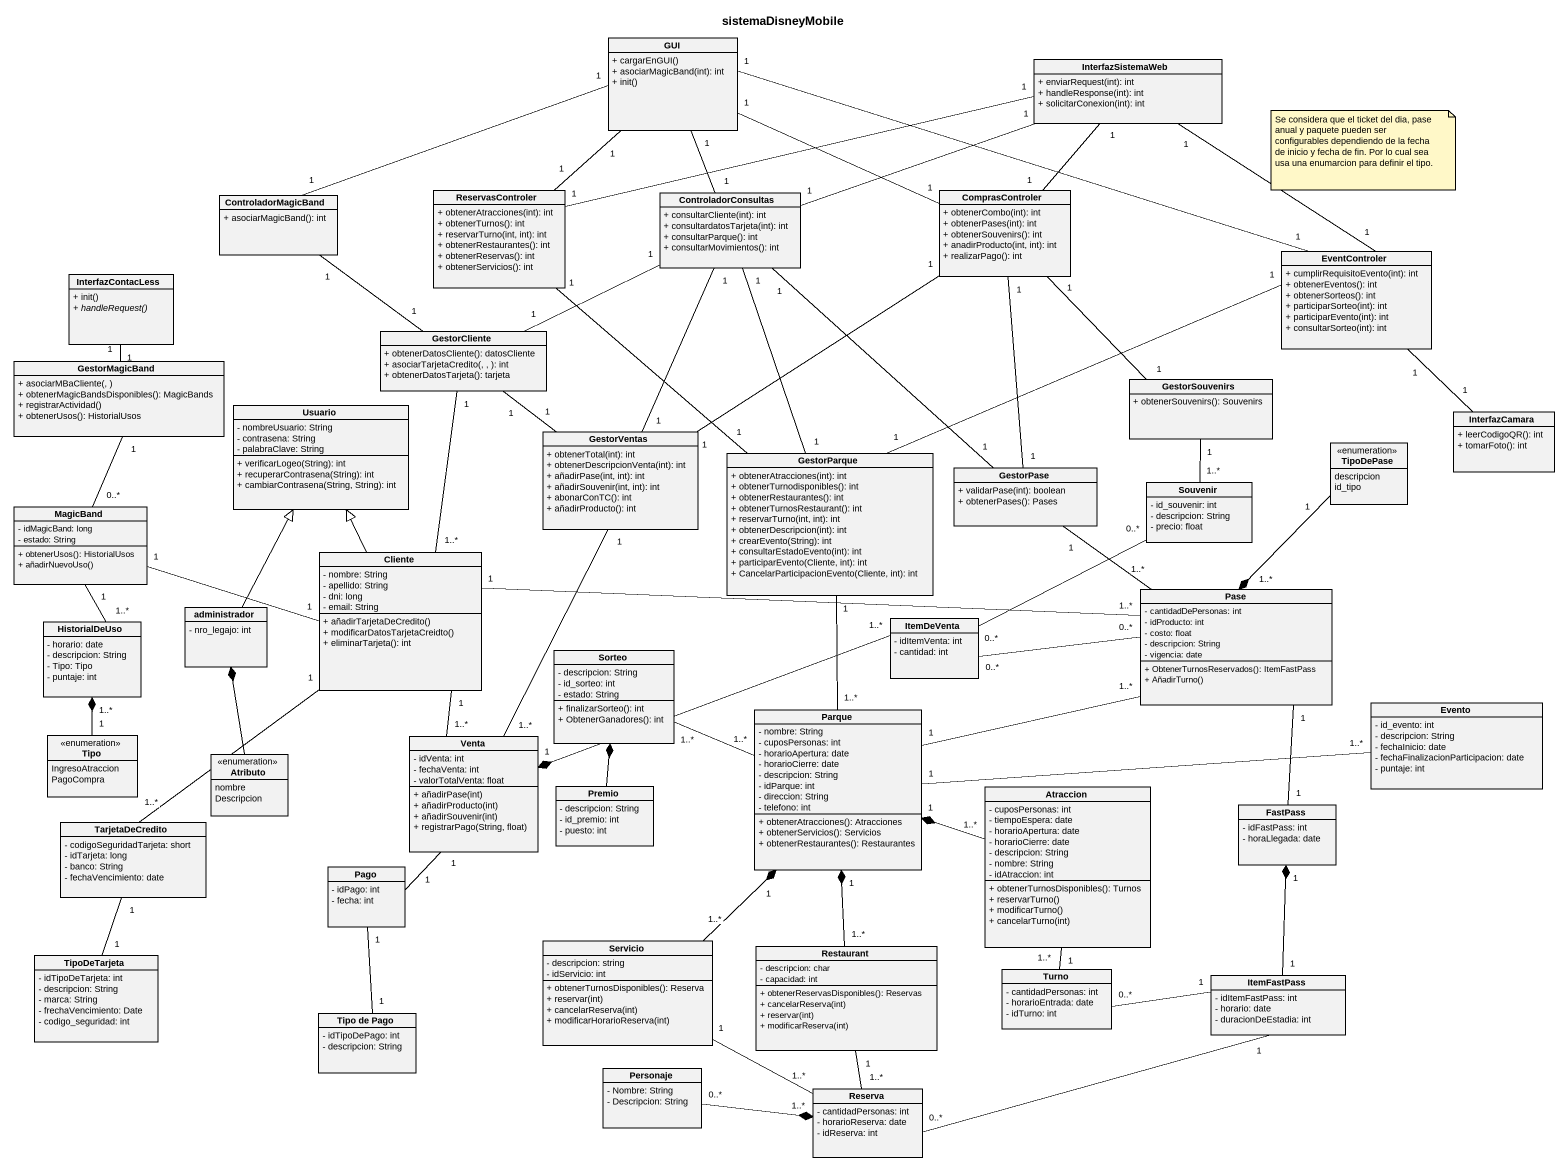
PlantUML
@startuml
title sistemaDisneyMobile
hide circle
hide empty members
skinparam classAttributeIconSize 0
class GUI {
  + cargarEnGUI()
  + asociarMagicBand(int): int
  + init()
}
class InterfazSistemaWeb {
  + enviarRequest(int): int
  + handleResponse(int): int
  + solicitarConexion(int): int
}
class ControladorMagicBand {
  + asociarMagicBand(): int
}
class ReservasControler {
  + obtenerAtracciones(int): int
  + obtenerTurnos(): int
  + reservarTurno(int, int): int
  + obtenerRestaurantes(): int
  + obtenerReservas(): int
  + obtenerServicios(): int
}
class ControladorConsultas {
  + consultarCliente(int): int
  + consultardatosTarjeta(int): int
  + consultarParque(): int
  + consultarMovimientos(): int
}
class ComprasControler {
  + obtenerCombo(int): int
  + obtenerPases(int): int
  + obtenerSouvenirs(): int
  + anadirProducto(int, int): int
  + realizarPago(): int
}
class InterfazContacLess {
  + init()
  {abstract} + handleRequest()
}
class EventControler {
  + cumplirRequisitoEvento(int): int
  + obtenerEventos(): int
  + obtenerSorteos(): int
  + participarSorteo(int): int
  + participarEvento(int): int
  + consultarSorteo(int): int
}
class GestorCliente {
  + obtenerDatosCliente(): datosCliente
  + asociarTarjetaCredito(, , ): int
  + obtenerDatosTarjeta(): tarjeta
}
class GestorMagicBand {
  + asociarMBaCliente(, )
  + obtenerMagicBandsDisponibles(): MagicBands
  + registrarActividad()
  + obtenerUsos(): HistorialUsos
}
class GestorSouvenirs {
  + obtenerSouvenirs(): Souvenirs
}
class Usuario {
  - nombreUsuario: String
  - contrasena: String
  - palabraClave: String
  + verificarLogeo(String): int
  + recuperarContrasena(String): int
  + cambiarContrasena(String, String): int
}
class GestorVentas {
  + obtenerTotal(int): int
  + obtenerDescripcionVenta(int): int
  + añadirPase(int, int): int
  + añadirSouvenir(int, int): int
  + abonarConTC(): int
  + añadirProducto(): int
}
class InterfazCamara {
  + leerCodigoQR(): int
  + tomarFoto(): int
}
class GestorParque {
  + obtenerAtracciones(int): int
  + obtenerTurnodisponibles(): int
  + obtenerRestaurantes(): int
  + obtenerTurnosRestaurant(): int
  + reservarTurno(int, int): int
  + obtenerDescripcion(int): int
  + crearEvento(String): int
  + consultarEstadoEvento(int): int
  + participarEvento(Cliente, int): int
  + CancelarParticipacionEvento(Cliente, int): int
}
class GestorPase {
  + validarPase(int): boolean
  + obtenerPases(): Pases
}
enum TipoDePase {
  descripcion
  id_tipo
}
class MagicBand {
  - idMagicBand: long
  - estado: String
  + obtenerUsos(): HistorialUsos
  + añadirNuevoUso()
}
class Souvenir {
  - id_souvenir: int
  - descripcion: String
  - precio: float
}
class Cliente {
  - nombre: String
  - apellido: String
  - dni: long
  - email: String
  + añadirTarjetaDeCredito()
  + modificarDatosTarjetaCreidto()
  + eliminarTarjeta(): int
}
class HistorialDeUso {
  - horario: date
  - descripcion: String
  - Tipo: Tipo
  - puntaje: int
}
class administrador {
  - nro_legajo: int
}
class ItemDeVenta {
  - idItemVenta: int
  - cantidad: int
}
class Pase {
  - cantidadDePersonas: int
  - idProducto: int
  - costo: float
  - descripcion: String
  - vigencia: date
  + ObtenerTurnosReservados(): ItemFastPass
  + AñadirTurno()
}
class Sorteo {
  - descripcion: String
  - id_sorteo: int
  - estado: String
  + finalizarSorteo(): int
  + ObtenerGanadores(): int
}
class Evento {
  - id_evento: int
  - descripcion: String
  - fechaInicio: date
  - fechaFinalizacionParticipacion: date
  - puntaje: int
}
enum Tipo {
  IngresoAtraccion
  PagoCompra
}
class Venta {
  - idVenta: int
  - fechaVenta: int
  - valorTotalVenta: float
  + añadirPase(int)
  + añadirProducto(int)
  + añadirSouvenir(int)
  + registrarPago(String, float)
}
class Parque {
  - nombre: String
  - cuposPersonas: int
  - horarioApertura: date
  - horarioCierre: date
  - descripcion: String
  - idParque: int
  - direccion: String
  - telefono: int
  + obtenerAtracciones(): Atracciones
  + obtenerServicios(): Servicios
  + obtenerRestaurantes(): Restaurantes
}
enum Atributo {
  nombre
  Descripcion
}
class Premio {
  - descripcion: String
  - id_premio: int
  - puesto: int
}
class Atraccion {
  - cuposPersonas: int
  - tiempoEspera: date
  - horarioApertura: date
  - horarioCierre: date
  - descripcion: String
  - nombre: String
  - idAtraccion: int
  + obtenerTurnosDisponibles(): Turnos
  + reservarTurno()
  + modificarTurno()
  + cancelarTurno(int)
}
class FastPass {
  - idFastPass: int
  - horaLlegada: date
}
class TarjetaDeCredito {
  - codigoSeguridadTarjeta: short
  - idTarjeta: long
  - banco: String
  - fechaVencimiento: date
}
class Pago {
  - idPago: int
  - fecha: int
}
class TipoDeTarjeta {
  - idTipoDeTarjeta: int
  - descripcion: String
  - marca: String
  - frechaVencimiento: Date
  - codigo_seguridad: int
}
class Servicio {
  - descripcion: string
  - idServicio: int
  + obtenerTurnosDisponibles(): Reserva
  + reservar(int)
  + cancelarReserva(int)
  + modificarHorarioReserva(int)
}
class Restaurant {
  - descripcion: char
  - capacidad: int
  + obtenerReservasDisponibles(): Reservas
  + cancelarReserva(int)
  + reservar(int)
  + modificarReserva(int)
}
class Turno {
  - cantidadPersonas: int
  - horarioEntrada: date
  - idTurno: int
}
class ItemFastPass {
  - idItemFastPass: int
  - horario: date
  - duracionDeEstadia: int
}
class "Tipo de Pago" as Tipo_de_Pago {
  - idTipoDePago: int
  - descripcion: String
}
class Personaje {
  - Nombre: String
  - Descripcion: String
}
class Reserva {
  - cantidadPersonas: int
  - horarioReserva: date
  - idReserva: int
}
GUI "1" -left- "1" ControladorMagicBand
InterfazSistemaWeb "1" -left- "1" ReservasControler
InterfazSistemaWeb "1" -left- "1" ControladorConsultas
InterfazSistemaWeb "1" -- "1" ComprasControler
InterfazSistemaWeb "1" -- "1" EventControler
ReservasControler "1" -up- "1" GUI
ReservasControler "1" -- "1" GestorParque
ControladorConsultas "1" -up- "1" GUI
ControladorConsultas "1" -left- "1" GestorCliente
ControladorConsultas "1" -- "1" GestorVentas
ControladorConsultas "1" -- "1" GestorPase
ComprasControler "1" -left- "1" GUI
InterfazContacLess "1" -- "1" GestorMagicBand
EventControler "1" -left- "1" GUI
EventControler "1" -- "1" InterfazCamara
EventControler "1" -left- "1" GestorParque
GestorCliente "1" -up- "1" ControladorMagicBand
GestorCliente "1" -- "1" GestorVentas
GestorCliente "1" -- "1..*" Cliente
GestorMagicBand "1" -- "0..*" MagicBand
GestorSouvenirs "1" -up- "1" ComprasControler
GestorSouvenirs "1" -- "1..*" Souvenir
GestorVentas "1" -up- "1" ComprasControler
GestorVentas "1" -- "1..*" Venta
GestorParque "1" -up- "1" ControladorConsultas
GestorParque "1" -- "1..*" Parque
GestorPase "1" -up- "1" ComprasControler
GestorPase "1" -- "1..*" Pase
TipoDePase "1" --* "1..*" Pase
Cliente -up-|> Usuario
Cliente "1" -left- "1" MagicBand
Cliente "1" -right- "1..*" Pase
Cliente "1" -- "1..*" Venta
Cliente "1" -- "1..*" TarjetaDeCredito
HistorialDeUso "1..*" -up- "1" MagicBand
administrador -up-|> Usuario
ItemDeVenta "0..*" -right- "0..*" Souvenir
ItemDeVenta "0..*" -right- "0..*" Pase
ItemDeVenta "1..*" -left-* "1" Venta
Sorteo "1..*" -right- "1..*" Parque
Tipo "1" -up-* "1..*" HistorialDeUso
Parque "1" -right- "1..*" Pase
Parque "1" -right- "1..*" Evento
Atributo -up-* administrador
Premio -up-* Sorteo
Atraccion "1..*" -left-* "1" Parque
Atraccion "1" -- "1..*" Turno
FastPass "1" -up- "1" Pase
TarjetaDeCredito "1" -- "1" TipoDeTarjeta
Pago "1" -up- "1" Venta
Pago "1" -- "1" Tipo_de_Pago
Servicio "1..*" -up-* "1" Parque
Servicio "1" -right- "1..*" Reserva
Restaurant "1..*" -up-* "1" Parque
Turno "0..*" -right- "1" ItemFastPass
ItemFastPass "1" -up-* "1" FastPass
Personaje "0..*" -right-* "1..*" Reserva
Reserva "1..*" -up- "1" Restaurant
Reserva "0..*" -right- "1" ItemFastPass
note as N1
  Se considera que el ticket del dia, pase anual y paquete pueden ser configurables dependiendo de la fecha de inicio y fecha de fin. Por lo cual sea usa una enumarcion para definir el tipo.
end note
@enduml
